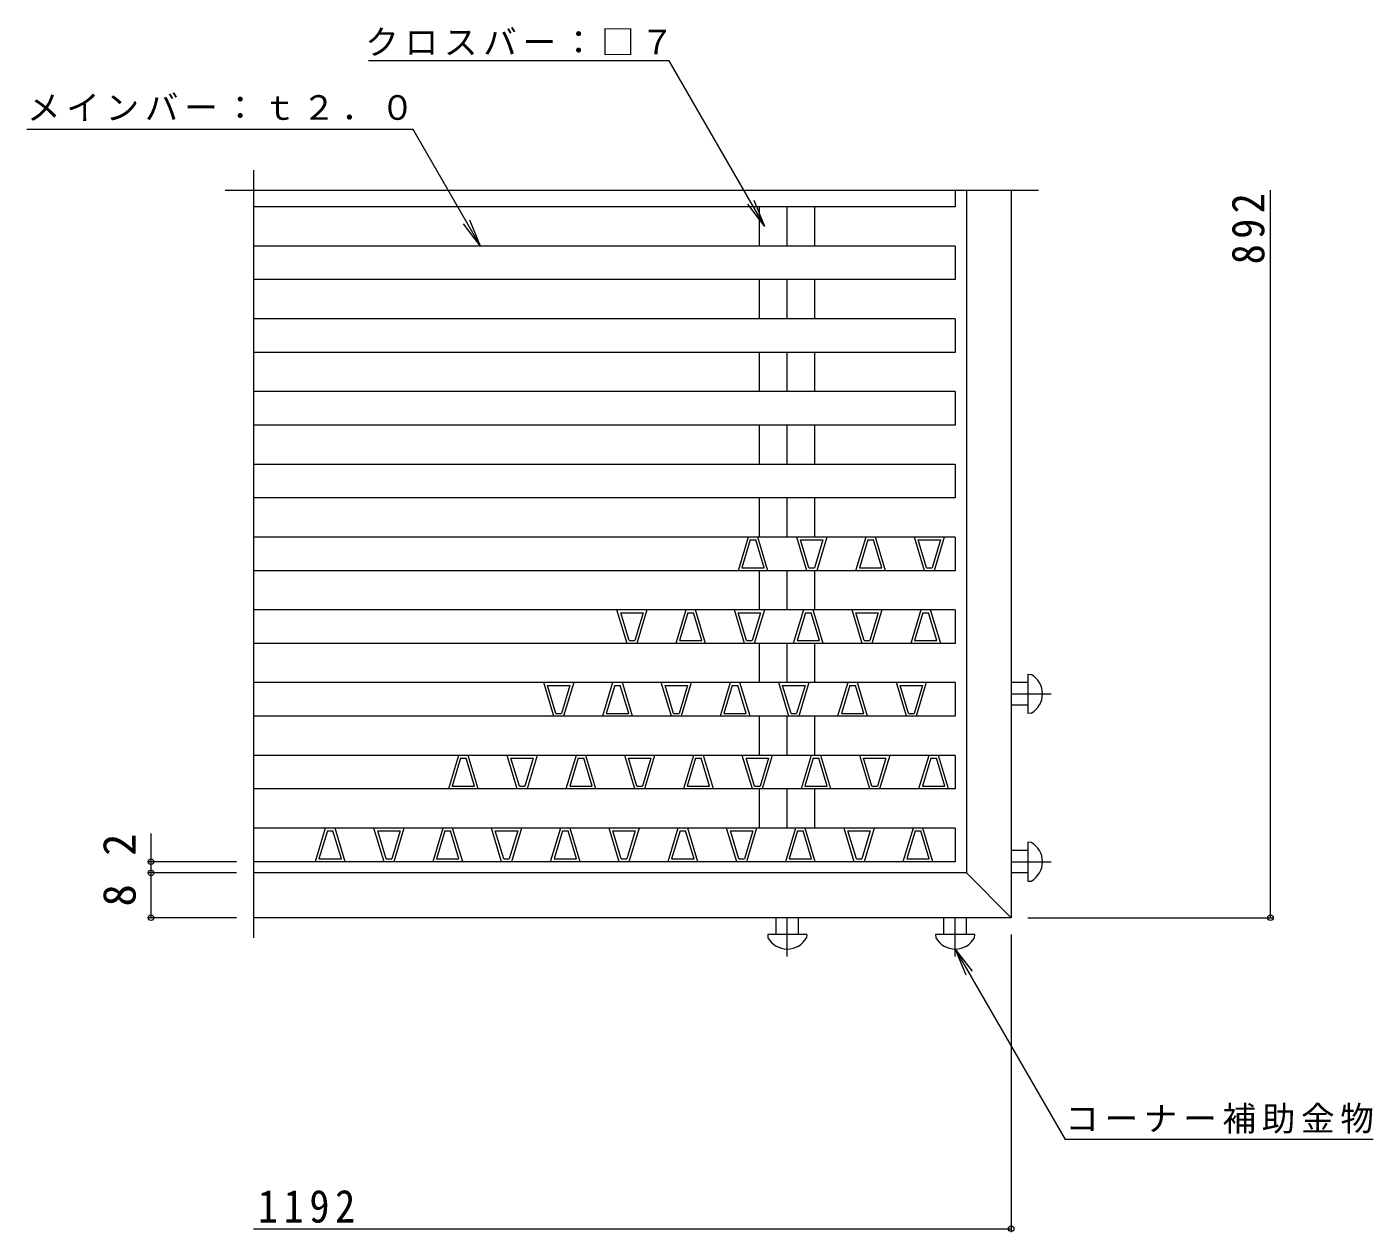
# Model space of a CAD drawing. Units: millimetres on the paper, enlarged 5 times, with parts at other scales. Extents: x -899 to 938, y -682 to 645.
# Drawn here: x 337 to 938, y 102 to 640 of the extents above; entities that cross this region are included whole.
import ezdxf
from ezdxf.enums import TextEntityAlignment as Align

# ---------------------------------------------------------------- set-up
doc = ezdxf.new("R2010")
doc.units = ezdxf.units.MM
doc.header["$LTSCALE"] = 5
doc.header["$PDMODE"] = 32
doc.header["$PDSIZE"] = 2.5
doc.linetypes.add('CHAIN1', pattern=[8, 5, -1, 1, -1])
for name, color, linetype, lineweight in [('D-0', 2, 'Continuous', 9), ('D-1', 2, 'Continuous', 9), ('D-2', 3, 'Continuous', 5), ('D-4', 7, 'Continuous', 5), ('D-5', 7, 'Continuous', 5), ('D-A', 6, 'Continuous', 13)]:
    doc.layers.add(name, color=color, linetype=linetype, lineweight=lineweight)
doc.styles.add('ＭＳ ゴシック', font='')
doc.styles.get('ＭＳ ゴシック').set_extended_font_data('MS Gothic')

msp = doc.modelspace()

# ---------------------------------------------------------------- linework, layer by layer
at = {"layer": 'D-0'}
for p, q in [((438.111, 575.88), (438.111, 233.008)), ((425.468, 566.959), (788.772, 566.959))]:
    msp.add_line(p, q, dxfattribs=at)
at = {"layer": 'D-1'}
for p, q in [((756.528, 566.959), (756.528, 261.96)), ((776.528, 566.959), (776.528, 241.959)), ((756.528, 261.96), (438.111, 261.96)), ((756.528, 261.96), (776.528, 241.959)), ((776.528, 241.959), (438.111, 241.959))]:
    msp.add_line(p, q, dxfattribs=at)
at = {"layer": 'D-2'}
for p, q in [((664.153, 541.96), (664.153, 559.459)), ((676.528, 541.96), (676.528, 559.459)), ((688.903, 541.96), (688.903, 559.459)), ((751.528, 541.96), (438.111, 541.96)), ((751.528, 541.96), (751.528, 526.959)), ((751.528, 526.959), (438.111, 526.959)), ((664.153, 509.46), (664.153, 526.959)), ((676.528, 509.46), (676.528, 526.959)), ((688.903, 509.46), (688.903, 526.959)), ((751.528, 509.46), (438.111, 509.46)), ((751.528, 509.46), (751.528, 494.459)), ((751.528, 494.459), (438.111, 494.459)), ((664.153, 476.959), (664.153, 494.459)), ((676.528, 476.959), (676.528, 494.459)), ((688.903, 476.959), (688.903, 494.459)), ((751.528, 476.959), (438.111, 476.959)), ((751.528, 476.959), (751.528, 461.959)), ((751.528, 461.959), (438.111, 461.959)), ((664.153, 444.459), (664.153, 461.959)), ((676.528, 444.459), (676.528, 461.959)), ((688.903, 444.459), (688.903, 461.959)), ((751.528, 444.459), (438.111, 444.459)), ((751.528, 444.459), (751.528, 429.46)), ((751.528, 429.46), (438.111, 429.46)), ((664.153, 411.959), (664.153, 429.46)), ((676.528, 411.959), (676.528, 429.46)), ((688.903, 411.959), (688.903, 429.46)), ((751.528, 411.959), (438.111, 411.959)), ((751.528, 411.959), (751.528, 396.959)), ((751.528, 396.959), (438.111, 396.959)), ((664.153, 379.459), (664.153, 396.959)), ((676.528, 379.459), (676.528, 396.959)), ((688.903, 379.459), (688.903, 396.959)), ((751.528, 379.459), (438.111, 379.459)), ((751.528, 379.459), (751.528, 364.459)), ((751.528, 364.459), (438.111, 364.459)), ((664.153, 346.959), (664.153, 364.459)), ((676.528, 346.959), (676.528, 364.459)), ((688.903, 346.959), (688.903, 364.459)), ((751.528, 346.959), (438.111, 346.959)), ((751.528, 346.959), (751.528, 331.959)), ((751.528, 331.959), (438.111, 331.959)), ((664.153, 314.459), (664.153, 331.959)), ((676.528, 314.459), (676.528, 331.959)), ((688.903, 314.459), (688.903, 331.959)), ((751.528, 314.459), (438.111, 314.459)), ((751.528, 314.459), (751.528, 299.459)), ((751.528, 299.459), (438.111, 299.459)), ((664.153, 281.959), (664.153, 299.459)), ((676.528, 281.959), (676.528, 299.459)), ((688.903, 281.959), (688.903, 299.459)), ((751.528, 281.959), (438.111, 281.959)), ((751.528, 281.959), (751.528, 266.959)), ((751.528, 266.959), (438.111, 266.959))]:
    msp.add_line(p, q, dxfattribs=at)
msp.add_lwpolyline([(751.528, 566.959), (751.528, 559.459), (438.111, 559.459)], dxfattribs=at)
at = {"layer": 'D-4'}
for p, q in [((892.332, 241.959), (892.332, 566.959)), ((392.363, 241.959), (392.363, 279.571)), ((430.611, 266.959), (390.863, 266.959)), ((430.611, 261.96), (390.863, 261.96)), ((430.611, 241.959), (390.863, 241.959)), ((784.028, 241.959), (893.832, 241.959)), ((776.528, 234.459), (776.528, 101.535)), ((438.111, 103.035), (776.528, 103.035))]:
    msp.add_line(p, q, dxfattribs=at)
for p in [(392.363, 266.959), (392.363, 261.96), (392.363, 241.959), (892.332, 241.959), (776.528, 103.035)]:
    msp.add_point(p, dxfattribs=at)
at = {"layer": 'D-5'}
for p, q in [((623.82, 624.68), (489.57, 624.68)), ((666.528, 550.709), (623.82, 624.68)), ((509.438, 594.066), (336.938, 594.066)), ((539.522, 541.96), (509.438, 594.066)), ((666.528, 550.709), (658.918, 560.626)), ((666.528, 550.709), (661.744, 562.258)), ((539.522, 541.96), (534.738, 553.508)), ((539.522, 541.96), (531.912, 551.876)), ((751.528, 227.959), (800.668, 142.845)), ((751.528, 227.959), (759.137, 218.043)), ((751.528, 227.959), (756.311, 216.411)), ((938.168, 142.845), (800.668, 142.845))]:
    msp.add_line(p, q, dxfattribs=at)
at = {"layer": 'D-A'}
for p, q in [((659.054, 411.961), (654.554, 396.961)), ((659.985, 410.71), (656.234, 398.21)), ((659.985, 410.71), (662.484, 410.71)), ((667.914, 396.961), (663.414, 411.961)), ((685.304, 396.961), (680.804, 411.961)), ((686.233, 398.21), (682.483, 410.71)), ((694.164, 411.961), (689.664, 396.961)), ((711.554, 411.961), (707.053, 396.961)), ((712.484, 410.71), (708.733, 398.21)), ((712.484, 410.71), (714.983, 410.71)), ((720.415, 396.961), (715.914, 411.961)), ((737.803, 396.961), (733.304, 411.961)), ((738.734, 398.21), (734.984, 410.71)), ((746.664, 411.961), (742.163, 396.961)), ((686.233, 398.21), (688.734, 398.21)), ((738.734, 398.21), (741.234, 398.21)), ((604.959, 364.459), (600.458, 379.46)), ((613.819, 379.46), (609.319, 364.459)), ((631.209, 379.46), (626.709, 364.459)), ((640.068, 364.459), (635.569, 379.46)), ((657.458, 364.459), (652.958, 379.46)), ((666.319, 379.46), (661.818, 364.459)), ((683.708, 379.46), (679.208, 364.459)), ((692.569, 364.459), (688.069, 379.46)), ((709.958, 364.459), (705.458, 379.46)), ((718.819, 379.46), (714.318, 364.459)), ((736.209, 379.46), (731.708, 364.459)), ((745.068, 364.459), (740.569, 379.46)), ((605.89, 365.71), (602.138, 378.21)), ((632.138, 378.21), (628.388, 365.71)), ((632.138, 378.21), (634.638, 378.21)), ((658.389, 365.71), (654.638, 378.21)), ((684.639, 378.21), (680.889, 365.71)), ((684.639, 378.21), (687.139, 378.21)), ((710.888, 365.71), (707.138, 378.21)), ((737.139, 378.21), (733.388, 365.71)), ((737.139, 378.21), (739.638, 378.21)), ((605.89, 365.71), (608.389, 365.71)), ((658.389, 365.71), (660.888, 365.71)), ((710.888, 365.71), (713.389, 365.71)), ((572.279, 331.959), (567.779, 346.96)), ((573.209, 333.21), (569.459, 345.71)), ((581.138, 346.96), (576.638, 331.959)), ((598.528, 346.96), (594.029, 331.959)), ((599.459, 345.71), (595.707, 333.21)), ((599.459, 345.71), (601.958, 345.71)), ((607.389, 331.959), (602.888, 346.96)), ((624.779, 331.959), (620.278, 346.96)), ((625.709, 333.21), (621.958, 345.71)), ((633.639, 346.96), (629.139, 331.959)), ((651.029, 346.96), (646.529, 331.959)), ((651.959, 345.71), (648.208, 333.21)), ((651.959, 345.71), (654.458, 345.71)), ((659.888, 331.959), (655.389, 346.96)), ((677.278, 331.959), (672.777, 346.96)), ((678.209, 333.21), (674.458, 345.71)), ((686.139, 346.96), (681.638, 331.959)), ((703.528, 346.96), (699.028, 331.959)), ((704.458, 345.71), (700.709, 333.21)), ((704.458, 345.71), (706.959, 345.71)), ((712.389, 331.959), (707.889, 346.96)), ((729.778, 331.959), (725.278, 346.96)), ((730.708, 333.21), (726.958, 345.71)), ((738.639, 346.96), (734.138, 331.959)), ((573.209, 333.21), (575.709, 333.21)), ((625.709, 333.21), (628.209, 333.21)), ((678.209, 333.21), (680.708, 333.21)), ((730.708, 333.21), (733.208, 333.21)), ((529.684, 314.459), (525.185, 299.459)), ((530.615, 313.21), (526.865, 300.71)), ((530.615, 313.21), (533.115, 313.21)), ((538.544, 299.459), (534.044, 314.459)), ((555.934, 299.459), (551.434, 314.459)), ((556.864, 300.71), (553.113, 313.21)), ((564.795, 314.459), (560.294, 299.459)), ((582.185, 314.459), (577.684, 299.459)), ((583.115, 313.21), (579.364, 300.71)), ((583.115, 313.21), (585.614, 313.21)), ((591.044, 299.459), (586.545, 314.459)), ((608.434, 299.459), (603.935, 314.459)), ((609.365, 300.71), (605.614, 313.21)), ((617.294, 314.459), (612.794, 299.459)), ((634.684, 314.459), (630.184, 299.459)), ((635.615, 313.21), (631.863, 300.71)), ((635.615, 313.21), (638.114, 313.21)), ((643.545, 299.459), (639.044, 314.459)), ((660.934, 299.459), (656.434, 314.459)), ((661.864, 300.71), (658.114, 313.21)), ((669.795, 314.459), (665.295, 299.459)), ((687.183, 314.459), (682.684, 299.459)), ((688.114, 313.21), (684.364, 300.71)), ((688.114, 313.21), (690.614, 313.21)), ((696.044, 299.459), (691.545, 314.459)), ((713.434, 299.459), (708.933, 314.459)), ((714.365, 300.71), (710.614, 313.21)), ((722.294, 314.459), (717.794, 299.459)), ((739.684, 314.459), (735.184, 299.459)), ((740.614, 313.21), (736.863, 300.71)), ((740.614, 313.21), (743.114, 313.21)), ((748.544, 299.459), (744.044, 314.459)), ((556.864, 300.71), (559.365, 300.71)), ((609.365, 300.71), (611.864, 300.71)), ((661.864, 300.71), (664.365, 300.71)), ((714.365, 300.71), (716.864, 300.71)), ((470.199, 281.959), (465.698, 266.96)), ((471.129, 280.71), (467.378, 268.209)), ((471.129, 280.71), (473.628, 280.71)), ((479.059, 266.96), (474.558, 281.959)), ((496.448, 266.96), (491.948, 281.959)), ((497.379, 268.209), (493.629, 280.71)), ((505.309, 281.959), (500.809, 266.96)), ((522.698, 281.959), (518.198, 266.96)), ((523.628, 280.71), (519.878, 268.209)), ((523.628, 280.71), (526.129, 280.71)), ((531.559, 266.96), (527.058, 281.959)), ((548.949, 266.96), (544.448, 281.959)), ((549.879, 268.209), (546.128, 280.71)), ((557.808, 281.959), (553.309, 266.96)), ((575.198, 281.959), (570.699, 266.96)), ((576.129, 280.71), (572.378, 268.209)), ((576.129, 280.71), (578.628, 280.71)), ((584.058, 266.96), (579.558, 281.959)), ((601.448, 266.96), (596.948, 281.959)), ((602.378, 268.209), (598.627, 280.71)), ((610.309, 281.959), (605.808, 266.96)), ((627.699, 281.959), (623.198, 266.96)), ((628.628, 280.71), (624.878, 268.209)), ((628.628, 280.71), (631.128, 280.71)), ((636.558, 266.96), (632.059, 281.959)), ((653.947, 266.96), (649.448, 281.959)), ((654.878, 268.209), (651.128, 280.71)), ((662.808, 281.959), (658.308, 266.96)), ((680.198, 281.959), (675.697, 266.96)), ((681.129, 280.71), (677.377, 268.209)), ((681.129, 280.71), (683.628, 280.71)), ((689.058, 266.96), (684.558, 281.959)), ((706.448, 266.96), (701.948, 281.959)), ((707.378, 268.209), (703.627, 280.71)), ((715.307, 281.959), (710.808, 266.96)), ((732.698, 281.959), (728.198, 266.96)), ((733.628, 280.71), (729.877, 268.209)), ((733.628, 280.71), (736.127, 280.71)), ((741.558, 266.96), (737.057, 281.959)), ((497.379, 268.209), (499.879, 268.209)), ((549.879, 268.209), (552.378, 268.209)), ((602.378, 268.209), (604.878, 268.209)), ((654.878, 268.209), (657.378, 268.209)), ((707.378, 268.209), (709.879, 268.209))]:
    msp.add_line(p, q, dxfattribs=at)
at = {"layer": 'D-A', "color": 3, "lineweight": 5}
for p, q in [((784.028, 350.709), (785.528, 350.578)), ((784.028, 350.709), (784.028, 333.209)), ((784.028, 346.959), (776.528, 346.959)), ((784.028, 336.959), (776.528, 336.959)), ((785.528, 333.341), (784.028, 333.209)), ((784.028, 271.959), (776.528, 271.959)), ((785.528, 275.578), (784.028, 275.709)), ((784.028, 275.709), (784.028, 258.209)), ((784.028, 261.96), (776.528, 261.96)), ((784.028, 258.209), (785.528, 258.341)), ((671.528, 234.459), (671.528, 241.959)), ((681.528, 234.459), (681.528, 241.959)), ((746.528, 234.459), (746.528, 241.959)), ((756.528, 234.459), (756.528, 241.959)), ((667.778, 234.459), (667.909, 232.959)), ((685.278, 234.459), (667.778, 234.459)), ((685.278, 234.459), (685.146, 232.959)), ((742.778, 234.459), (742.909, 232.959)), ((760.278, 234.459), (742.778, 234.459)), ((760.146, 232.959), (760.278, 234.459))]:
    msp.add_line(p, q, dxfattribs=at)
at = {"layer": 'D-A', "color": 3, "linetype": 'CHAIN1', "lineweight": 5}
for p, q in [((776.528, 341.959), (794.434, 341.959)), ((776.528, 266.959), (794.434, 266.959)), ((676.528, 224.603), (676.528, 241.959)), ((751.528, 224.603), (751.528, 241.959))]:
    msp.add_line(p, q, dxfattribs=at)
at = {"layer": 'D-A'}
for points in [[(656.234, 398.21), (666.233, 398.21), (662.484, 410.71)], [(682.483, 410.71), (692.484, 410.71), (688.734, 398.21)], [(708.733, 398.21), (718.733, 398.21), (714.983, 410.71)], [(734.984, 410.71), (744.983, 410.71), (741.234, 398.21)], [(602.138, 378.21), (612.137, 378.21), (608.389, 365.71)], [(628.388, 365.71), (638.388, 365.71), (634.638, 378.21)], [(654.638, 378.21), (664.638, 378.21), (660.888, 365.71)], [(680.889, 365.71), (690.888, 365.71), (687.139, 378.21)], [(707.138, 378.21), (717.137, 378.21), (713.389, 365.71)], [(733.388, 365.71), (743.387, 365.71), (739.638, 378.21)], [(569.459, 345.71), (579.458, 345.71), (575.709, 333.21)], [(595.707, 333.21), (605.708, 333.21), (601.958, 345.71)], [(621.958, 345.71), (631.957, 345.71), (628.209, 333.21)], [(648.208, 333.21), (658.208, 333.21), (654.458, 345.71)], [(674.458, 345.71), (684.458, 345.71), (680.708, 333.21)], [(700.709, 333.21), (710.708, 333.21), (706.959, 345.71)], [(726.958, 345.71), (736.957, 345.71), (733.208, 333.21)], [(526.865, 300.71), (536.864, 300.71), (533.115, 313.21)], [(553.113, 313.21), (563.113, 313.21), (559.365, 300.71)], [(579.364, 300.71), (589.363, 300.71), (585.614, 313.21)], [(605.614, 313.21), (615.614, 313.21), (611.864, 300.71)], [(631.863, 300.71), (641.864, 300.71), (638.114, 313.21)], [(658.114, 313.21), (668.113, 313.21), (664.365, 300.71)], [(684.364, 300.71), (694.364, 300.71), (690.614, 313.21)], [(710.614, 313.21), (720.613, 313.21), (716.864, 300.71)], [(736.863, 300.71), (746.863, 300.71), (743.114, 313.21)], [(467.378, 268.209), (477.378, 268.209), (473.628, 280.71)], [(493.629, 280.71), (503.628, 280.71), (499.879, 268.209)], [(519.878, 268.209), (529.879, 268.209), (526.129, 280.71)], [(546.128, 280.71), (556.127, 280.71), (552.378, 268.209)], [(572.378, 268.209), (582.378, 268.209), (578.628, 280.71)], [(598.627, 280.71), (608.627, 280.71), (604.878, 268.209)], [(624.878, 268.209), (634.877, 268.209), (631.128, 280.71)], [(651.128, 280.71), (661.128, 280.71), (657.378, 268.209)], [(677.377, 268.209), (687.378, 268.209), (683.628, 280.71)], [(703.627, 280.71), (713.627, 280.71), (709.879, 268.209)], [(729.877, 268.209), (739.877, 268.209), (736.127, 280.71)]]:
    msp.add_lwpolyline(points, dxfattribs=at)
at = {"layer": 'D-A', "color": 3, "lineweight": 5}
for centre, start, end in [((780.599, 341.959), 299.76143, 60.23856), ((780.599, 266.959), 299.76143, 60.23856), ((676.528, 237.888), 209.76143, 330.23856), ((751.528, 237.888), 209.76143, 330.23856)]:
    msp.add_arc(centre, 9.928, start, end, dxfattribs=at)

# ---------------------------------------------------------------- texts
at = {"layer": 'D-4', "color": 2, "style": 'ＭＳ ゴシック'}
for s, p in [('2', (389.863, 269.571)), ('8', (389.863, 246.959))]:
    msp.add_text(s, height=14.66, rotation=90, dxfattribs=at).set_placement(p, align=Align.BOTTOM_LEFT)
at = {"layer": 'D-4', "color": 2, "insert": (889.832, 533.805), "char_height": 14.66, "attachment_point": 7, "rotation": 90, "style": 'ＭＳ ゴシック'}
msp.add_mtext('\\T1.27;\\W0.9;892', dxfattribs=at)
at = {"layer": 'D-4', "color": 2, "insert": (440.111, 105.535), "char_height": 14.66, "attachment_point": 7, "style": 'ＭＳ ゴシック'}
msp.add_mtext('\\T1.28;\\W0.9;1192', dxfattribs=at)
at = {"layer": 'D-5', "char_height": 11, "attachment_point": 7, "style": 'ＭＳ ゴシック'}
for s, insert in [('\\T1.17;クロスバー：□７', (488.056, 626.901)), ('\\T1.17;メインバー：ｔ２．０', (336.938, 597.888)), ('\\T1.17;コーナー補助金物', (800.668, 145.521))]:
    msp.add_mtext(s, dxfattribs=dict(at, insert=insert))

doc.saveas('drawing.dxf')
